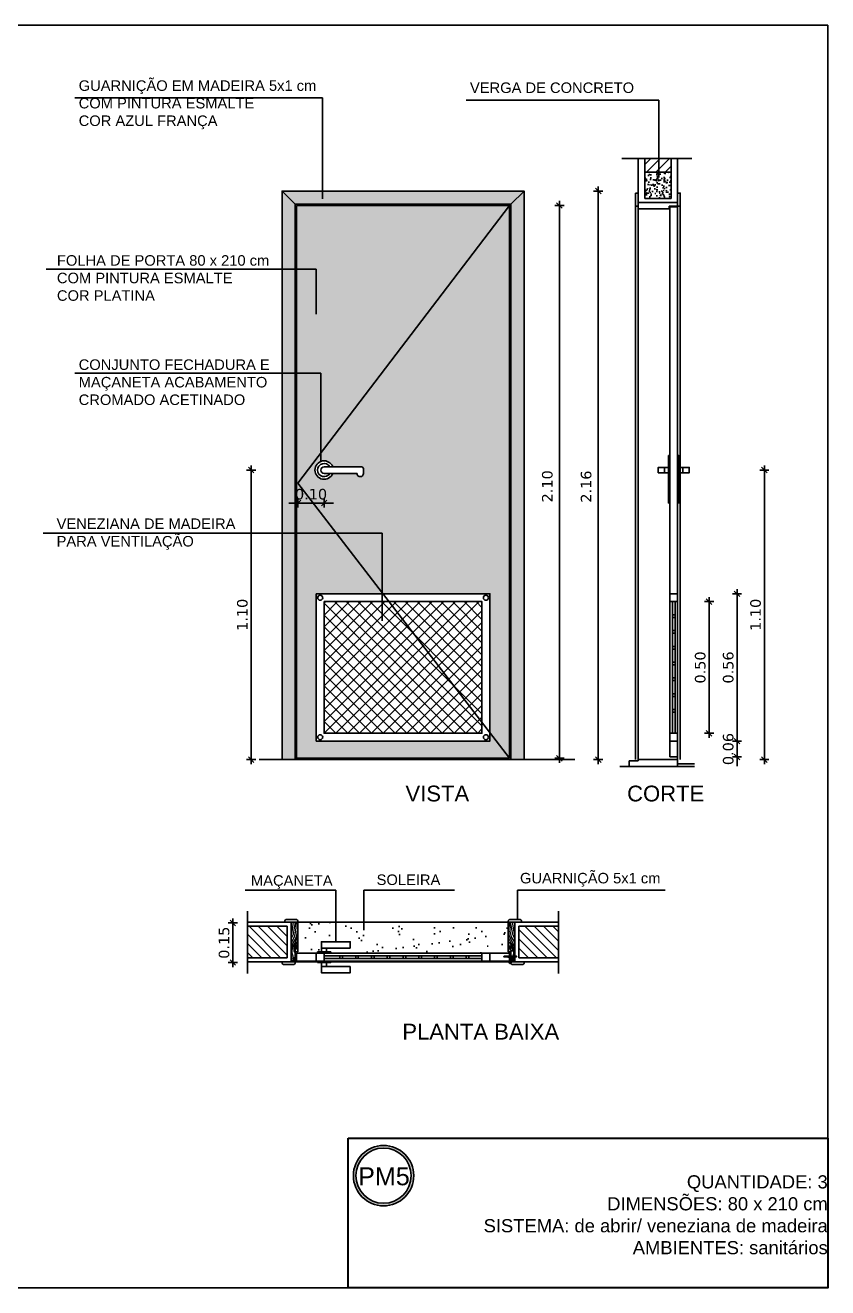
# Model space of a CAD drawing. Header units: inches. Extents: x 48 to 253, y 44 to 126.
# Drawn here: x 129.319 to 132.37, y 82.948 to 87.744 of the extents above; entities that cross this region are included whole.
import ezdxf

# ---------------------------------------------------------------- set-up
doc = ezdxf.new("R2010")
doc.units = ezdxf.units.IN
doc.header["$LTSCALE"] = 100
doc.header["$MEASUREMENT"] = 0
doc.linetypes.add('HIDDEN2', pattern=[0.1875, 0.125, -0.0625])
for name, color, linetype in [('0_HATCH', 1, 'Continuous'), ('252', 252, 'Continuous'), ('A-01', 3, 'Continuous'), ('A-ALV', 6, 'Continuous'), ('A-ESQ', 1, 'Continuous'), ('A-H', 1, 'Continuous'), ('A-HACH', 7, 'Continuous'), ('A-PERFIL', 3, 'Continuous'), ('A-REV', 2, 'Continuous'), ('A-SOLEIRA', 1, 'Continuous'), ('AR-MP-ESQ', 151, 'Continuous'), ('AR-TXT', 1, 'Continuous'), ('ARQ-CTA-1_025', 1, 'Continuous'), ('ARQ-SMB-1_025', 1, 'Continuous'), ('ARQ-TXT-1_025', 2, 'Continuous'), ('ARQ-TXT-1_200', 6, 'Continuous'), ('ARQ_ESQUADRIA', 2, 'Continuous')]:
    doc.layers.add(name, color=color, linetype=linetype)
doc.layers.add('HAT', color=8, linetype='Continuous', lineweight=15)
doc.layers.add('REV-FNDE', color=1, linetype='Continuous', lineweight=30)
doc.styles.add('A16-E50', font='arial.ttf', dxfattribs={"height": 0.08})
doc.styles.add('ESC-50-A20', font='arial.ttf', dxfattribs={"height": 0.1})
doc.styles.add('FNDE Texto Cota 0025', font='verdana.ttf', dxfattribs={"height": 0.04})
doc.dimstyles.new('FNDE 1-0025', dxfattribs={"dimscale": 5, "dimtxt": 0.04, "dimasz": 0.0035, "dimexe": 0.15, "dimexo": 0.15, "dimgap": 0.0025, "dimtad": 1, "dimzin": 1, "dimdsep": 46, "dimtxsty": 'FNDE Texto Cota 0025', "dimblk": 'tic', "dimcen": 0.015, "dimdle": 0.15, "dimse1": 1, "dimse2": 1, "dimclrd": 251, "dimclre": 251, "dimclrt": 256, "dimaunit": 1, "dimadec": 3, "dimazin": 0, "dimtfac": 1, "dimtix": 1, "dimtmove": 2, "dimatfit": 3, "dimfxl": 0.15, "dimtvp": 1, "dimtolj": 1, "dimtzin": 0, "dimarcsym": 0})
pattern_1 = [(50, (60.617354, 175.891886), (0.035863009, -0.003137607), [0.00375, -0.04125]), (355, (60.617354, 175.891886), (-0.006937567, 0.037609607), [0.003, -0.033]), (100.4514, (60.620343, 175.891624), (0.028925469, 0.034471977), [0.00318701, -0.035057106]), (46.1842, (60.617354, 175.901886), (0.053362052, -0.00827595), [0.005625, -0.061875]), (96.6356, (60.6218, 175.901196), (0.046733135, 0.048705894), [0.004780514, -0.05258565]), (351.1842, (60.617354, 175.901886), (0.046733097, 0.04870593), [0.0045, -0.0495]), (21, (60.622354, 175.899386), (0.0298453526, -0.0201309445), [0.00375, -0.04125]), (326, (60.622354, 175.899386), (0.012165767, 0.036257502), [0.003, -0.033]), (71.4514, (60.62484, 175.897708), (0.042011131, 0.016126525), [0.00318701, -0.035057106]), (37.5, (60.617354, 175.891886), (0.0006079928, 0.0166446927), [0, -0.0326, 0, -0.0335, 0, -0.033125]), (7.5, (60.617354, 175.891886), (0.013153477, 0.0197205856), [0, -0.0191, 0, -0.03185, 0, -0.012625]), (327.5, (60.606204, 175.891886), (0.0266911218, -0.0011277436), [0, -0.0125, 0, -0.039, 0, -0.05175]), (317.5, (60.601204, 175.891886), (0.0291593085, 0.005005249), [0, -0.01625, 0, -0.0259, 0, -0.03675])]

# ---------------------------------------------------------------- blocks, each defined once
blk = doc.blocks.new('tic')
at = {"color": 251}
for p, q in [((-1, 0), (1, 0)), ((0, -1), (0, 1))]:
    blk.add_line(p, q, dxfattribs=at)
blk.add_line((-0.6, -0.6), (0.6, 0.6))
blk = doc.blocks.new('*D57')
at = {"layer": 'ARQ-CTA-1_025', "color": 251, "lineweight": -2}
blk.add_line((131.3499, 87.042), (131.3499, 84.977), dxfattribs=at)
at = {"layer": 'DEFPOINTS', "color": 0}
for p in [(131.1604, 87.0595), (131.1604, 84.9595), (131.3499, 84.9595)]:
    blk.add_point(p, dxfattribs=at)
at = {"layer": 'ARQ-CTA-1_025', "color": 251, "lineweight": -2, "xscale": 0.0175, "yscale": 0.0175, "zscale": 0.0175}
for p, rotation in [((131.3499, 87.0595), 90), ((131.3499, 84.9595), 270)]:
    blk.add_blockref('tic', p, dxfattribs=dict(at, rotation=rotation))
at = {"layer": 'ARQ-CTA-1_025', "insert": (131.3041, 85.9927), "char_height": 0.04, "attachment_point": 5, "rotation": 90, "style": 'FNDE Texto Cota 0025'}
blk.add_mtext('\\A1;2.10', dxfattribs=at)
blk = doc.blocks.new('*D58')
at = {"layer": 'ARQ-CTA-1_025', "color": 251, "lineweight": -2}
blk.add_line((130.1779, 86.037), (130.1779, 84.972), dxfattribs=at)
at = {"layer": 'DEFPOINTS', "color": 0}
for p in [(130.455, 86.0545), (130.1779, 84.9545), (130.3054, 84.9545)]:
    blk.add_point(p, dxfattribs=at)
at = {"layer": 'ARQ-CTA-1_025', "color": 251, "lineweight": -2, "xscale": 0.0175, "yscale": 0.0175, "zscale": 0.0175}
for p, rotation in [((130.1779, 86.0545), 90), ((130.1779, 84.9545), 270)]:
    blk.add_blockref('tic', p, dxfattribs=dict(at, rotation=rotation))
at = {"layer": 'ARQ-CTA-1_025', "insert": (130.1446, 85.5045), "char_height": 0.04, "attachment_point": 5, "rotation": 90, "style": 'FNDE Texto Cota 0025'}
blk.add_mtext('\\A1;1.10', dxfattribs=at)
blk = doc.blocks.new('gf')
at = {"layer": 'ARQ_ESQUADRIA'}
blk.add_lwpolyline([(96.2233, 35.8294), (96.2233, 35.7164), (96.1983, 35.7164), (96.1983, 35.8664), (96.2133, 35.8664), (96.2133, 35.8294)], close=True, dxfattribs=at)
at = {"layer": 'HAT'}
for points in [[(96.2038, 35.8664), (96.2035, 35.8633), (96.199, 35.844), (96.1983, 35.8387)], [(96.2089, 35.8664), (96.2053, 35.8454), (96.2018, 35.8344), (96.2022, 35.8209), (96.2051, 35.8071), (96.2122, 35.7953), (96.2212, 35.7784), (96.2233, 35.7687)], [(96.2127, 35.8664), (96.2104, 35.8486), (96.2133, 35.8527)], [(96.1983, 35.8161), (96.1988, 35.8108), (96.2049, 35.7966), (96.2142, 35.7805), (96.2197, 35.7654), (96.2218, 35.7518), (96.2233, 35.748)], [(96.1985, 35.7954), (96.2014, 35.7882), (96.2106, 35.7723)], [(96.1983, 35.7796), (96.1984, 35.7793), (96.2063, 35.7613), (96.2145, 35.7164)], [(96.1983, 35.7638), (96.2012, 35.7534), (96.2072, 35.7164)], [(96.2106, 35.7723), (96.2159, 35.7508), (96.218, 35.7164)]]:
    blk.add_lwpolyline(points, dxfattribs=at)
for centre, major_axis, ratio in [((96.2143, 35.8103), (-0.0047, 0.0183), 0.259801), ((96.2149, 35.809), (-0.0047, 0.0154), 0.231808), ((96.2145, 35.8113), (-0.00083, 0.00584), 0.333069)]:
    blk.add_ellipse(centre, major_axis=major_axis, ratio=ratio, start_param=3.141593, end_param=9.424778, dxfattribs=at)
blk = doc.blocks.new('*D59')
at = {"layer": 'ARQ-CTA-1_025', "color": 251, "lineweight": -2}
blk.add_line((130.1083, 84.3163), (130.1083, 84.2013), dxfattribs=at)
at = {"layer": 'DEFPOINTS', "color": 0}
for p in [(130.1643, 84.3338), (130.1083, 84.1838), (130.1643, 84.1838)]:
    blk.add_point(p, dxfattribs=at)
at = {"layer": 'ARQ-CTA-1_025', "color": 251, "lineweight": -2, "xscale": 0.0175, "yscale": 0.0175, "zscale": 0.0175}
for p, rotation in [((130.1083, 84.3338), 90), ((130.1083, 84.1838), 270)]:
    blk.add_blockref('tic', p, dxfattribs=dict(at, rotation=rotation))
at = {"layer": 'ARQ-CTA-1_025', "insert": (130.075, 84.2588), "char_height": 0.04, "attachment_point": 5, "rotation": 90, "style": 'FNDE Texto Cota 0025'}
blk.add_mtext('\\A1;0.15', dxfattribs=at)
blk = doc.blocks.new('A$C372727FD')
at = {"linetype": 'Continuous'}
for p, q in [((0.0018, 0.0245), (0.002, 0.0223)), ((0.0027, 0.0219), (0.0025, 0.0249)), ((0.0027, 0.0245), (0.0032, 0.0245)), ((0.0029, 0.0223), (0.0034, 0.0223)), ((0.0036, 0.0219), (0.0034, 0.0249)), ((0.0036, 0.0245), (0.0041, 0.0245)), ((0.0038, 0.0223), (0.0043, 0.0223)), ((0.0045, 0.0219), (0.0043, 0.0249)), ((0.0046, 0.0245), (0.005, 0.0245)), ((0.0048, 0.0223), (0.0052, 0.0223)), ((0.0054, 0.0219), (0.0053, 0.0249)), ((0.0055, 0.0245), (0.0059, 0.0245)), ((0.0057, 0.0223), (0.0061, 0.0223)), ((0.0064, 0.0219), (0.0062, 0.0249)), ((0.0064, 0.0245), (0.0069, 0.0245)), ((0.0066, 0.0223), (0.0071, 0.0223)), ((0.0073, 0.0219), (0.0071, 0.0249)), ((0.0073, 0.0245), (0.0078, 0.0245)), ((0.0075, 0.0223), (0.008, 0.0223)), ((0.0082, 0.0219), (0.008, 0.0249)), ((0.0082, 0.0245), (0.0087, 0.0245)), ((0.0084, 0.0223), (0.0089, 0.0223)), ((0.0091, 0.0219), (0.0089, 0.0249)), ((0.0092, 0.0245), (0.0096, 0.0245)), ((0.0094, 0.0223), (0.0098, 0.0223)), ((0.0101, 0.0219), (0.0099, 0.0249)), ((0.0101, 0.0245), (0.0106, 0.0245)), ((0.0103, 0.0223), (0.0107, 0.0223)), ((0.011, 0.0219), (0.0108, 0.0249)), ((0.011, 0.0245), (0.0115, 0.0245)), ((0.0112, 0.0223), (0.0117, 0.0223)), ((0.0119, 0.0219), (0.0117, 0.0249)), ((0.0119, 0.0245), (0.0124, 0.0245)), ((0.0121, 0.0223), (0.0126, 0.0223)), ((0.0128, 0.0219), (0.0126, 0.0249)), ((0.0129, 0.0245), (0.0133, 0.0245)), ((0.013, 0.0223), (0.0135, 0.0223)), ((0.0137, 0.0219), (0.0135, 0.0249)), ((0.0138, 0.0245), (0.0142, 0.0245)), ((0.014, 0.0223), (0.0144, 0.0223)), ((0.0147, 0.0219), (0.0145, 0.0249)), ((0.022, 0.0249), (0.022, 0.0219)), ((0.0274, 0.0219), (0.0274, 0.0249)), ((0.0347, 0.0249), (0.0349, 0.0219)), ((0.0354, 0.0245), (0.0349, 0.0245)), ((0.0356, 0.0223), (0.0351, 0.0223)), ((0.0356, 0.0249), (0.0358, 0.0219)), ((0.0363, 0.0245), (0.0358, 0.0245)), ((0.0365, 0.0223), (0.036, 0.0223)), ((0.0365, 0.0249), (0.0367, 0.0219)), ((0.0372, 0.0245), (0.0368, 0.0245)), ((0.0374, 0.0223), (0.0369, 0.0223)), ((0.0374, 0.0249), (0.0376, 0.0219)), ((0.0381, 0.0245), (0.0377, 0.0245)), ((0.0383, 0.0223), (0.0379, 0.0223)), ((0.0384, 0.0249), (0.0386, 0.0219)), ((0.0391, 0.0245), (0.0386, 0.0245)), ((0.0393, 0.0223), (0.0388, 0.0223)), ((0.0393, 0.0249), (0.0395, 0.0219)), ((0.04, 0.0245), (0.0395, 0.0245)), ((0.0402, 0.0223), (0.0397, 0.0223)), ((0.0402, 0.0249), (0.0404, 0.0219)), ((0.0409, 0.0245), (0.0404, 0.0245)), ((0.0411, 0.0223), (0.0406, 0.0223)), ((0.0411, 0.0249), (0.0413, 0.0219)), ((0.0418, 0.0245), (0.0414, 0.0245)), ((0.042, 0.0223), (0.0416, 0.0223)), ((0.0421, 0.0249), (0.0422, 0.0219)), ((0.0427, 0.0245), (0.0423, 0.0245)), ((0.0429, 0.0223), (0.0425, 0.0223)), ((0.043, 0.0249), (0.0432, 0.0219)), ((0.0437, 0.0245), (0.0432, 0.0245)), ((0.0439, 0.0223), (0.0434, 0.0223)), ((0.0439, 0.0249), (0.0441, 0.0219)), ((0.0446, 0.0245), (0.0441, 0.0245)), ((0.0448, 0.0223), (0.0443, 0.0223)), ((0.0448, 0.0249), (0.045, 0.0219)), ((0.0455, 0.0245), (0.0451, 0.0245)), ((0.0457, 0.0223), (0.0452, 0.0223)), ((0.0457, 0.0249), (0.0459, 0.0219)), ((0.0464, 0.0245), (0.046, 0.0245)), ((0.0466, 0.0223), (0.0462, 0.0223)), ((0.0467, 0.0249), (0.0469, 0.0219)), ((0.0475, 0.0223), (0.0474, 0.0245))]:
    blk.add_line(p, q, dxfattribs=at)
for points in [[(0.0024, 0.0223), (0.002, 0.0223), (0.0018, 0.0219), (0, 0.0234), (0.0016, 0.0249), (0.0018, 0.0245), (0.0023, 0.0245)], [(0.0147, 0.0245), (0.0149, 0.0249), (0.022, 0.0249), (0.024, 0.0269), (0.024, 0.0239), (0.0227, 0.0239), (0.0227, 0.0229), (0.024, 0.0229), (0.024, 0.0199), (0.022, 0.0219), (0.0151, 0.0219), (0.0149, 0.0223)], [(0.0346, 0.0223), (0.0344, 0.0219), (0.0274, 0.0219), (0.0254, 0.0199), (0.0254, 0.0229), (0.0266, 0.0229), (0.0266, 0.0239), (0.0254, 0.0239), (0.0254, 0.0269), (0.0274, 0.0249), (0.0342, 0.0249), (0.0345, 0.0245)], [(0.0469, 0.0245), (0.0474, 0.0245), (0.0476, 0.0249), (0.0493, 0.0234), (0.0478, 0.0219), (0.0475, 0.0223), (0.0471, 0.0223)]]:
    blk.add_lwpolyline(points, dxfattribs=at)
for points in [[(0.0029, 0.0223), (0.0027, 0.0245), (0.0025, 0.0249), (0.0023, 0.0245), (0.0024, 0.0223), (0.0027, 0.0219)], [(0.0038, 0.0223), (0.0036, 0.0245), (0.0034, 0.0249), (0.0032, 0.0245), (0.0034, 0.0223), (0.0036, 0.0219)], [(0.0048, 0.0223), (0.0046, 0.0245), (0.0043, 0.0249), (0.0041, 0.0245), (0.0043, 0.0223), (0.0045, 0.0219)], [(0.0057, 0.0223), (0.0055, 0.0245), (0.0053, 0.0249), (0.005, 0.0245), (0.0052, 0.0223), (0.0054, 0.0219)], [(0.0066, 0.0223), (0.0064, 0.0245), (0.0062, 0.0249), (0.0059, 0.0245), (0.0061, 0.0223), (0.0064, 0.0219)], [(0.0075, 0.0223), (0.0073, 0.0245), (0.0071, 0.0249), (0.0069, 0.0245), (0.0071, 0.0223), (0.0073, 0.0219)], [(0.0084, 0.0223), (0.0082, 0.0245), (0.008, 0.0249), (0.0078, 0.0245), (0.008, 0.0223), (0.0082, 0.0219)], [(0.0094, 0.0223), (0.0092, 0.0245), (0.0089, 0.0249), (0.0087, 0.0245), (0.0089, 0.0223), (0.0091, 0.0219)], [(0.0103, 0.0223), (0.0101, 0.0245), (0.0099, 0.0249), (0.0096, 0.0245), (0.0098, 0.0223), (0.0101, 0.0219)], [(0.0112, 0.0223), (0.011, 0.0245), (0.0108, 0.0249), (0.0106, 0.0245), (0.0107, 0.0223), (0.011, 0.0219)], [(0.0121, 0.0223), (0.0119, 0.0245), (0.0117, 0.0249), (0.0115, 0.0245), (0.0117, 0.0223), (0.0119, 0.0219)], [(0.013, 0.0223), (0.0129, 0.0245), (0.0126, 0.0249), (0.0124, 0.0245), (0.0126, 0.0223), (0.0128, 0.0219)], [(0.014, 0.0223), (0.0138, 0.0245), (0.0135, 0.0249), (0.0133, 0.0245), (0.0135, 0.0223), (0.0137, 0.0219)], [(0.0149, 0.0223), (0.0147, 0.0245), (0.0145, 0.0249), (0.0142, 0.0245), (0.0144, 0.0223), (0.0147, 0.0219)], [(0.0345, 0.0245), (0.0346, 0.0223), (0.0349, 0.0219), (0.0351, 0.0223), (0.0349, 0.0245), (0.0347, 0.0249)], [(0.0354, 0.0245), (0.0356, 0.0223), (0.0358, 0.0219), (0.036, 0.0223), (0.0358, 0.0245), (0.0356, 0.0249)], [(0.0363, 0.0245), (0.0365, 0.0223), (0.0367, 0.0219), (0.0369, 0.0223), (0.0368, 0.0245), (0.0365, 0.0249)], [(0.0372, 0.0245), (0.0374, 0.0223), (0.0376, 0.0219), (0.0379, 0.0223), (0.0377, 0.0245), (0.0374, 0.0249)], [(0.0381, 0.0245), (0.0383, 0.0223), (0.0386, 0.0219), (0.0388, 0.0223), (0.0386, 0.0245), (0.0384, 0.0249)], [(0.0391, 0.0245), (0.0393, 0.0223), (0.0395, 0.0219), (0.0397, 0.0223), (0.0395, 0.0245), (0.0393, 0.0249)], [(0.04, 0.0245), (0.0402, 0.0223), (0.0404, 0.0219), (0.0406, 0.0223), (0.0404, 0.0245), (0.0402, 0.0249)], [(0.0409, 0.0245), (0.0411, 0.0223), (0.0413, 0.0219), (0.0416, 0.0223), (0.0414, 0.0245), (0.0411, 0.0249)], [(0.0418, 0.0245), (0.042, 0.0223), (0.0422, 0.0219), (0.0425, 0.0223), (0.0423, 0.0245), (0.0421, 0.0249)], [(0.0427, 0.0245), (0.0429, 0.0223), (0.0432, 0.0219), (0.0434, 0.0223), (0.0432, 0.0245), (0.043, 0.0249)], [(0.0437, 0.0245), (0.0439, 0.0223), (0.0441, 0.0219), (0.0443, 0.0223), (0.0441, 0.0245), (0.0439, 0.0249)], [(0.0446, 0.0245), (0.0448, 0.0223), (0.045, 0.0219), (0.0452, 0.0223), (0.0451, 0.0245), (0.0448, 0.0249)], [(0.0455, 0.0245), (0.0457, 0.0223), (0.0459, 0.0219), (0.0462, 0.0223), (0.046, 0.0245), (0.0457, 0.0249)], [(0.0464, 0.0245), (0.0466, 0.0223), (0.0469, 0.0219), (0.0471, 0.0223), (0.0469, 0.0245), (0.0467, 0.0249)]]:
    blk.add_lwpolyline(points, close=True, dxfattribs=at)
at = {"linetype": 'HIDDEN2', "ltscale": 0.035}
for points in [[(0.0222, 0.004), (0.0222, 0.039), (0.0234, 0.039)], [(0.0271, 0.004), (0.0271, 0.039), (0.0259, 0.039)]]:
    blk.add_lwpolyline(points, dxfattribs=at)
for points in [[(0.0234, 0.039), (0.024, 0.039), (0.024, 0.0048)], [(0.0259, 0.039), (0.0254, 0.039), (0.0254, 0.0048)]]:
    blk.add_lwpolyline(points)
for radius in [0.0037, 0.0033]:
    blk.add_circle((0.0247, 0.0012), radius)
blk = doc.blocks.new('*D60')
at = {"layer": 'ARQ-CTA-1_025', "color": 251, "lineweight": -2}
blk.add_line((132.1291, 86.037), (132.1291, 84.972), dxfattribs=at)
at = {"layer": 'DEFPOINTS', "color": 0}
for p in [(131.8432, 86.0545), (131.7994, 84.9545), (132.1291, 84.9545)]:
    blk.add_point(p, dxfattribs=at)
at = {"layer": 'ARQ-CTA-1_025', "color": 251, "lineweight": -2, "xscale": 0.0175, "yscale": 0.0175, "zscale": 0.0175}
for p, rotation in [((132.1291, 86.0545), 90), ((132.1291, 84.9545), 270)]:
    blk.add_blockref('tic', p, dxfattribs=dict(at, rotation=rotation))
at = {"layer": 'ARQ-CTA-1_025', "insert": (132.0958, 85.5045), "char_height": 0.04, "attachment_point": 5, "rotation": 90, "style": 'FNDE Texto Cota 0025'}
blk.add_mtext('\\A1;1.10', dxfattribs=at)
blk = doc.blocks.new('*D61')
at = {"layer": 'ARQ-CTA-1_025', "color": 251, "lineweight": -2}
blk.add_line((131.9188, 85.537), (131.9188, 85.072), dxfattribs=at)
at = {"layer": 'DEFPOINTS', "color": 0}
for p in [(131.7994, 85.5545), (131.7994, 85.0545), (131.9188, 85.0545)]:
    blk.add_point(p, dxfattribs=at)
at = {"layer": 'ARQ-CTA-1_025', "color": 251, "lineweight": -2, "xscale": 0.0175, "yscale": 0.0175, "zscale": 0.0175}
for p, rotation in [((131.9188, 85.5545), 90), ((131.9188, 85.0545), 270)]:
    blk.add_blockref('tic', p, dxfattribs=dict(at, rotation=rotation))
at = {"layer": 'ARQ-CTA-1_025', "insert": (131.8854, 85.3045), "char_height": 0.04, "attachment_point": 5, "rotation": 90, "style": 'FNDE Texto Cota 0025'}
blk.add_mtext('\\A1;0.50', dxfattribs=at)
blk = doc.blocks.new('*D62')
at = {"layer": 'ARQ-CTA-1_025', "color": 251, "lineweight": -2}
blk.add_line((132.0251, 85.567), (132.0251, 85.042), dxfattribs=at)
at = {"layer": 'DEFPOINTS', "color": 0}
for p in [(131.7994, 85.5845), (131.7994, 85.0245), (132.0251, 85.0245)]:
    blk.add_point(p, dxfattribs=at)
at = {"layer": 'ARQ-CTA-1_025', "color": 251, "lineweight": -2, "xscale": 0.0175, "yscale": 0.0175, "zscale": 0.0175}
for p, rotation in [((132.0251, 85.5845), 90), ((132.0251, 85.0245), 270)]:
    blk.add_blockref('tic', p, dxfattribs=dict(at, rotation=rotation))
at = {"layer": 'ARQ-CTA-1_025', "insert": (131.9918, 85.3045), "char_height": 0.04, "attachment_point": 5, "rotation": 90, "style": 'FNDE Texto Cota 0025'}
blk.add_mtext('\\A1;0.56', dxfattribs=at)
blk = doc.blocks.new('*D63')
at = {"layer": 'ARQ-CTA-1_025', "color": 251, "lineweight": -2}
for p, q in [((132.0251, 85.042), (132.0251, 85.0595)), ((132.0251, 85.0245), (132.0251, 84.9645)), ((132.0251, 84.947), (132.0251, 84.9295))]:
    blk.add_line(p, q, dxfattribs=at)
at = {"layer": 'DEFPOINTS', "color": 0}
for p in [(131.7994, 85.0245), (131.7994, 84.9645), (132.0251, 84.9645)]:
    blk.add_point(p, dxfattribs=at)
at = {"layer": 'ARQ-CTA-1_025', "color": 251, "lineweight": -2, "xscale": 0.0175, "yscale": 0.0175, "zscale": 0.0175}
for p, rotation in [((132.0251, 85.0245), 270), ((132.0251, 84.9645), 90)]:
    blk.add_blockref('tic', p, dxfattribs=dict(at, rotation=rotation))
at = {"layer": 'ARQ-CTA-1_025', "insert": (131.9918, 84.9945), "char_height": 0.04, "attachment_point": 5, "rotation": 90, "style": 'FNDE Texto Cota 0025'}
blk.add_mtext('\\A1;0.06', dxfattribs=at)
blk = doc.blocks.new('*D64')
at = {"layer": 'ARQ-CTA-1_025', "color": 251, "lineweight": -2}
blk.add_line((131.4975, 87.097), (131.4975, 84.972), dxfattribs=at)
at = {"layer": 'DEFPOINTS', "color": 0}
for p in [(131.2154, 87.1145), (131.3035, 84.9545), (131.4975, 84.9545)]:
    blk.add_point(p, dxfattribs=at)
at = {"layer": 'ARQ-CTA-1_025', "color": 251, "lineweight": -2, "xscale": 0.0175, "yscale": 0.0175, "zscale": 0.0175}
for p, rotation in [((131.4975, 87.1145), 90), ((131.4975, 84.9545), 270)]:
    blk.add_blockref('tic', p, dxfattribs=dict(at, rotation=rotation))
at = {"layer": 'ARQ-CTA-1_025', "insert": (131.4516, 85.9916), "char_height": 0.04, "attachment_point": 5, "rotation": 90, "style": 'FNDE Texto Cota 0025'}
blk.add_mtext('\\A1;2.16', dxfattribs=at)
blk = doc.blocks.new('*D65')
at = {"layer": 'ARQ-CTA-1_025', "color": 251, "lineweight": -2}
for p, q in [((130.3385, 85.9293), (130.321, 85.9293)), ((130.356, 85.9293), (130.4554, 85.9293)), ((130.4729, 85.9293), (130.4904, 85.9293))]:
    blk.add_line(p, q, dxfattribs=at)
at = {"layer": 'DEFPOINTS', "color": 0}
for p in [(130.4554, 86.0545), (130.356, 86.0053), (130.4554, 85.9293)]:
    blk.add_point(p, dxfattribs=at)
at = {"layer": 'ARQ-CTA-1_025', "color": 251, "lineweight": -2, "xscale": 0.0175, "yscale": 0.0175, "zscale": 0.0175}
blk.add_blockref('tic', (130.356, 85.9293), dxfattribs=at)
at = {"layer": 'ARQ-CTA-1_025', "color": 251, "lineweight": -2, "xscale": 0.0175, "yscale": 0.0175, "zscale": 0.0175, "rotation": 180}
blk.add_blockref('tic', (130.4554, 85.9293), dxfattribs=at)
at = {"layer": 'ARQ-CTA-1_025', "insert": (130.4057, 85.9626), "char_height": 0.04, "attachment_point": 5, "style": 'FNDE Texto Cota 0025'}
blk.add_mtext('\\A1;0.10', dxfattribs=at)
blk = doc.blocks.new('alisar')
at = {"layer": 'A-PERFIL'}
for p, q in [((93.107, 36.0922), (93.107, 36.0872)), ((93.107, 36.0872), (93.157, 36.0872)), ((93.152, 36.0972), (93.112, 36.0972)), ((93.157, 36.0872), (93.157, 36.0922))]:
    blk.add_line(p, q, dxfattribs=at)
for centre, start, end in [((93.112, 36.0922), 90, 180), ((93.152, 36.0922), 0, 90)]:
    blk.add_arc(centre, 0.005, start, end, dxfattribs=at)

msp = doc.modelspace()

# ---------------------------------------------------------------- hatches: boundary and pattern name
at = {"layer": '0_HATCH'}
h = msp.add_hatch(color=160, dxfattribs=at)
h.paths.add_polyline_path([(131.2154, 87.1145), (130.2954, 87.1145), (130.3454, 87.0645), (131.1654, 87.0645)])
h.paths.add_polyline_path([(130.3454, 87.0645), (130.2954, 87.1145), (130.2954, 84.9545), (130.3454, 84.9545)])
h.paths.add_polyline_path([(131.2154, 87.1145), (131.1654, 87.0645), (131.1654, 84.9545), (131.2154, 84.9545)])
at = {"layer": '252'}
h = msp.add_hatch(dxfattribs=at)
h.set_pattern_fill('ANSI31', color=252, scale=0.2, style=0)
h.set_pattern_definition([(45, (112.84798, 81.045666), (-0.01767767, 0.01767767), [])])
h.paths.add_polyline_path([(131.7744, 87.2376), (131.6744, 87.2376), (131.6744, 87.1865), (131.7744, 87.1865)])
h = msp.add_hatch(dxfattribs=at)
h.set_pattern_fill('AR-CONC,_O', color=252, scale=0.005)
h.set_pattern_definition(pattern_1)
edge = h.paths.add_edge_path()
edge.add_line((131.7744, 87.1865), (131.6744, 87.1865))
edge.add_line((131.6744, 87.1865), (131.6744, 87.0863))
edge.add_line((131.6744, 87.0863), (131.7142, 87.0863))
edge.add_line((131.7142, 87.0863), (131.7155, 87.0867))
edge.add_line((131.7155, 87.0867), (131.7047, 87.1165))
edge.add_line((131.7047, 87.1165), (131.7009, 87.1152))
edge.add_line((131.7009, 87.1152), (131.698, 87.1232))
edge.add_line((131.698, 87.1232), (131.7018, 87.1245))
edge.add_line((131.7018, 87.1245), (131.6953, 87.1422))
edge.add_arc((131.6949, 87.142), 0.0005, 20, 109.9999)
edge.add_line((131.6947, 87.1425), (131.6904, 87.1409))
edge.add_line((131.6904, 87.1409), (131.6876, 87.139))
edge.add_line((131.6876, 87.139), (131.6938, 87.1464))
edge.add_line((131.6938, 87.1464), (131.6935, 87.1472))
edge.add_arc((131.6942, 87.1474), 0.00075, 20, 195.5558, ccw=False)
edge.add_line((131.6949, 87.1476), (131.6952, 87.1469))
edge.add_line((131.6952, 87.1469), (131.7047, 87.1452))
edge.add_line((131.7047, 87.1452), (131.7014, 87.1449))
edge.add_line((131.7014, 87.1449), (131.697, 87.1433))
edge.add_arc((131.6972, 87.1429), 0.0005, 110.0001, 200)
edge.add_line((131.6967, 87.1427), (131.703, 87.1255))
edge.add_arc((131.7035, 87.1257), 0.0005, 200, 290.0001)
edge.add_line((131.7036, 87.1252), (131.7069, 87.1264))
edge.add_line((131.7069, 87.1264), (131.7091, 87.1203))
edge.add_line((131.7091, 87.1203), (131.7054, 87.1189))
edge.add_line((131.7054, 87.1189), (131.7155, 87.091))
edge.add_arc((131.716, 87.0912), 0.0005, 200, 290.0001)
edge.add_line((131.7162, 87.0907), (131.7195, 87.0919))
edge.add_line((131.7195, 87.0919), (131.7215, 87.0863))
edge.add_line((131.7215, 87.0863), (131.7744, 87.0865))
edge.add_line((131.7744, 87.0865), (131.7744, 87.1865))
at = {"layer": 'A-01'}
h = msp.add_hatch(dxfattribs=at)
h.set_pattern_fill('ANSI37', color=1, scale=0.01, style=0, double=1)
h.set_pattern_definition([(45, (130.45544, 85.05452), (-0.0224506, 0.0224506), []), (135, (130.45544, 85.05452), (-0.0224506, -0.0224506), [])])
h.paths.add_polyline_path([(130.4554, 85.5545), (131.0554, 85.5545), (131.0554, 85.0545), (130.4554, 85.0545)])
at = {"layer": 'A-H'}
h = msp.add_hatch(dxfattribs=at)
h.set_pattern_fill('ANSI31', color=256, scale=0.2, style=0)
h.set_pattern_definition([(315, (112.965434, 87.73731), (-0.01767767, -0.01767767), [])])
h.paths.add_polyline_path([(130.3154, 84.2015), (130.1643, 84.2015), (130.1643, 84.3215), (130.3154, 84.3215)])
h = msp.add_hatch(dxfattribs=at)
h.set_pattern_fill('ANSI31', color=256, scale=0.2, style=0)
h.set_pattern_definition([(315, (113.165434, 87.73731), (-0.01767767, -0.01767767), [])])
h.paths.add_polyline_path([(131.1954, 84.3215), (131.1954, 84.2015), (131.3465, 84.2015), (131.3465, 84.3215)])
at = {"layer": 'A-HACH'}
h = msp.add_hatch(dxfattribs=at)
h.set_pattern_fill('AR-SAND', color=251, scale=0.002, style=0)
h.set_pattern_definition([(37.5, (130.34544, 84.18647), (-0.0032, 0.097883), [0, -0.077216, 0, -0.08636, 0, -0.08255]), (7.5, (130.34544, 84.18647), (0.089905, 0.143365), [0, -0.041656, 0, -0.069596, 0, -0.02667]), (327.5, (130.28296, 84.18647), (0.1581985, 0.0002874), [0, -0.0254, 0, -0.09144, 0, -0.11938]), (317.5, (130.28296, 84.18647), (0.152711, 0.044586), [0, -0.0127, 0, -0.059944, 0, -0.06858])])
h.paths.add_polyline_path([(131.1554, 84.3365), (130.3554, 84.3365), (130.3554, 84.2235), (130.3454, 84.2235), (130.3454, 84.1865), (130.4304, 84.1865), (130.4304, 84.1885), (130.3504, 84.1885), (130.3504, 84.2185), (130.4304, 84.2185), (130.4304, 84.2235), (130.4449, 84.2235), (130.4449, 84.2381), (130.4449, 84.2623), (130.555, 84.2623), (130.555, 84.2381), (130.4649, 84.2381), (130.4649, 84.2235), (130.4804, 84.2235), (130.4804, 84.2185), (131.1604, 84.2185), (131.1604, 84.1885), (130.4804, 84.1885), (130.4804, 84.1865), (131.1605, 84.1865, -0.378465), (131.1654, 84.1865), (131.1654, 84.2235), (131.1554, 84.2235)])
at = {"layer": 'AR-TXT'}
h = msp.add_hatch(color=252, dxfattribs=at)
edge = h.paths.add_edge_path()
edge.add_arc((130.6813, 83.3737), 0.1148, 0, 360)
edge = h.paths.add_edge_path(flags=17)
edge.add_arc((130.6813, 83.3737), 0.1048, 0, 360)
at = {"layer": 'ARQ-TXT-1_200'}
h = msp.add_hatch(color=253, dxfattribs=at)
h.paths.add_polyline_path([(131.1604, 87.0595), (130.3554, 86.0045), (130.679, 85.5845), (131.0854, 85.5845), (131.0854, 85.0569), (131.1604, 84.9595)], flags=17)
h.paths.add_polyline_path([(130.6054, 86.042, -1), (130.5804, 86.042), (130.4881, 86.042, -5.415339), (130.4881, 86.067), (130.5954, 86.067, -0.414214), (130.6054, 86.057)], flags=16)
h.paths.add_polyline_path([(131.1604, 87.0595), (130.3504, 87.0595), (130.3504, 84.9595), (131.1604, 84.9595), (131.0854, 85.0569), (131.0854, 85.0245), (130.4254, 85.0245), (130.4254, 85.5845), (130.679, 85.5845), (130.3554, 86.0045)])
at = {"layer": 'HAT'}
h = msp.add_hatch(dxfattribs=at)
h.set_pattern_fill('AR-CONC,_O', color=251, scale=0.005)
h.set_pattern_definition(pattern_1)
edge = h.paths.add_edge_path()
edge.add_line((131.7744, 87.1865), (131.6744, 87.1865))
edge.add_line((131.6744, 87.1865), (131.6744, 87.0863))
edge.add_line((131.6744, 87.0863), (131.7142, 87.0863))
edge.add_line((131.7142, 87.0863), (131.7155, 87.0867))
edge.add_line((131.7155, 87.0867), (131.7047, 87.1165))
edge.add_line((131.7047, 87.1165), (131.7009, 87.1152))
edge.add_line((131.7009, 87.1152), (131.698, 87.1232))
edge.add_line((131.698, 87.1232), (131.7018, 87.1245))
edge.add_line((131.7018, 87.1245), (131.6953, 87.1422))
edge.add_arc((131.6949, 87.142), 0.0005, 20, 109.9999)
edge.add_line((131.6947, 87.1425), (131.6904, 87.1409))
edge.add_line((131.6904, 87.1409), (131.6876, 87.139))
edge.add_line((131.6876, 87.139), (131.6938, 87.1464))
edge.add_line((131.6938, 87.1464), (131.6935, 87.1472))
edge.add_arc((131.6942, 87.1474), 0.00075, 20, 195.5558, ccw=False)
edge.add_line((131.6949, 87.1476), (131.6952, 87.1469))
edge.add_line((131.6952, 87.1469), (131.7047, 87.1452))
edge.add_line((131.7047, 87.1452), (131.7014, 87.1449))
edge.add_line((131.7014, 87.1449), (131.697, 87.1433))
edge.add_arc((131.6972, 87.1429), 0.0005, 110.0001, 200)
edge.add_line((131.6967, 87.1427), (131.703, 87.1255))
edge.add_arc((131.7035, 87.1257), 0.0005, 200, 290.0001)
edge.add_line((131.7036, 87.1252), (131.7069, 87.1264))
edge.add_line((131.7069, 87.1264), (131.7091, 87.1203))
edge.add_line((131.7091, 87.1203), (131.7054, 87.1189))
edge.add_line((131.7054, 87.1189), (131.7155, 87.091))
edge.add_arc((131.716, 87.0912), 0.0005, 200, 290.0001)
edge.add_line((131.7162, 87.0907), (131.7195, 87.0919))
edge.add_line((131.7195, 87.0919), (131.7215, 87.0863))
edge.add_line((131.7215, 87.0863), (131.7744, 87.0865))
edge.add_line((131.7744, 87.0865), (131.7744, 87.1865))

# ---------------------------------------------------------------- linework, layer by layer
at = {"color": 1}
for p, q in [((130.2954, 87.1145), (130.3454, 87.0645)), ((131.1654, 87.0645), (131.2154, 87.1145))]:
    msp.add_line(p, q, dxfattribs=at)
at = {"color": 3}
for p, q in [((130.4554, 86.067), (130.5954, 86.067)), ((130.6054, 86.042), (130.6054, 86.057)), ((130.4554, 86.042), (130.5804, 86.042))]:
    msp.add_line(p, q, dxfattribs=at)
at = {"color": 1}
for points in [[(130.2954, 84.9545), (130.2954, 87.1145), (131.2154, 87.1145), (131.2154, 84.9545)], [(130.3454, 84.9545), (130.3454, 87.0645), (131.1654, 87.0645), (131.1654, 84.9545)]]:
    msp.add_lwpolyline(points, close=True, dxfattribs=at)
at = {"color": 3}
for centre, radius, start, end in [((130.4554, 86.0545), 0.035, 20.9248, 339.0752), ((130.4554, 86.0545), 0.025, 30, 330), ((130.4554, 86.0545), 0.0125, 90, 270), ((130.5954, 86.057), 0.01, 0, 90), ((130.5929, 86.042), 0.0125, 180, 0)]:
    msp.add_arc(centre, radius, start, end, dxfattribs=at)
at = {"layer": 'A-01', "color": 5}
for p, q in [((131.6744, 87.2376), (131.6744, 87.1865)), ((131.7744, 87.2376), (131.7744, 87.1865)), ((130.1643, 84.3215), (130.3154, 84.3215)), ((130.3154, 84.2015), (130.3154, 84.3215)), ((131.1954, 84.2015), (131.1954, 84.3215)), ((131.3465, 84.3215), (131.1954, 84.3215)), ((130.1643, 84.2015), (130.3154, 84.2015)), ((131.3465, 84.2015), (131.1954, 84.2015))]:
    msp.add_line(p, q, dxfattribs=at)
at = {"layer": 'A-01', "color": 1}
for p, q in [((131.6394, 87.0565), (131.6394, 84.9545)), ((131.6494, 87.0565), (131.6494, 84.9519)), ((131.8094, 87.0565), (131.8094, 84.9545)), ((131.7499, 86.0645), (131.7644, 86.0645)), ((131.819, 86.0645), (131.8044, 86.0645)), ((131.7499, 86.0445), (131.7644, 86.0445)), ((131.819, 86.0445), (131.8044, 86.0445)), ((131.7694, 85.5545), (131.7694, 85.0545)), ((131.7994, 85.0545), (131.7994, 85.5545)), ((131.7994, 84.9645), (131.7994, 84.9545)), ((131.0554, 84.2185), (130.4554, 84.2185)), ((130.4554, 84.1885), (131.0554, 84.1885))]:
    msp.add_line(p, q, dxfattribs=at)
at = {"layer": 'A-01', "color": 5}
msp.add_lwpolyline([(131.6744, 87.0865), (131.7744, 87.0865), (131.7744, 87.1865), (131.6744, 87.1865)], close=True, dxfattribs=at)
msp.add_lwpolyline([(131.6744, 87.0865), (131.7744, 87.0865), (131.7744, 87.1865), (131.6744, 87.1865)], close=True, dxfattribs=at)
msp.add_lwpolyline([(131.6744, 87.0865), (131.7744, 87.0865), (131.7744, 87.1865), (131.6744, 87.1865)], close=True, dxfattribs=at)
at = {"layer": 'A-01', "color": 1, "flags": 128}
for points in [[(131.7644, 86.1095), (131.7644, 85.9295), (131.7694, 85.9295), (131.7694, 86.1095)], [(131.7994, 86.1095), (131.7994, 85.9295), (131.8044, 85.9295), (131.8044, 86.1095)], [(131.7499, 86.0445), (131.7257, 86.0445), (131.7257, 86.0645), (131.7499, 86.0645)], [(131.819, 86.0445), (131.8432, 86.0445), (131.8432, 86.0645), (131.819, 86.0645)]]:
    msp.add_lwpolyline(points, close=True, dxfattribs=at)
at = {"layer": 'A-ALV'}
for p, q in [((131.853, 87.2376), (131.5868, 87.2376)), ((131.5798, 84.9277), (131.8638, 84.9277)), ((130.1643, 84.3781), (130.1643, 84.1422)), ((131.3465, 84.3781), (131.3465, 84.1422))]:
    msp.add_line(p, q, dxfattribs=at)
at = {"layer": 'A-ALV', "color": 5}
for p, q in [((131.6146, 84.9492), (131.6494, 84.9492)), ((131.6146, 84.9492), (131.6146, 84.9277)), ((131.6494, 84.9545), (131.7994, 84.9545)), ((131.6494, 84.9545), (131.6494, 84.9492)), ((131.7994, 84.9545), (131.7994, 84.9277)), ((131.7994, 84.9384), (131.8638, 84.9384))]:
    msp.add_line(p, q, dxfattribs=at)
at = {"layer": 'A-ESQ', "color": 6}
msp.add_line((130.2082, 84.9545), (131.4087, 84.9545), dxfattribs=at)
at = {"layer": 'A-ESQ', "color": 2}
for points in [[(131.1604, 84.9595), (130.3504, 84.9595), (130.3504, 87.0595), (131.1604, 87.0595)], [(130.4254, 85.5845), (131.0854, 85.5845), (131.0854, 85.0245), (130.4254, 85.0245)]]:
    msp.add_lwpolyline(points, close=True, dxfattribs=at)
msp.add_lwpolyline([(130.4554, 85.5545), (131.0554, 85.5545), (131.0554, 85.0545), (130.4554, 85.0545), (130.4554, 85.5545)], dxfattribs=at)
at = {"layer": 'A-PERFIL', "color": 2}
for p, q in [((131.7694, 85.5545), (131.7694, 87.0545)), ((131.7994, 85.5545), (131.7994, 87.0545)), ((131.7794, 85.0545), (131.7794, 85.5545)), ((131.7894, 85.0545), (131.7894, 85.5545)), ((131.7894, 85.5045), (131.7794, 85.5045)), ((131.7894, 85.4945), (131.7794, 85.4945)), ((131.7894, 85.4445), (131.7794, 85.4445)), ((131.7894, 85.4345), (131.7794, 85.4345)), ((131.7894, 85.3845), (131.7794, 85.3845)), ((131.7894, 85.3745), (131.7794, 85.3745)), ((131.7894, 85.3245), (131.7794, 85.3245)), ((131.7894, 85.3145), (131.7794, 85.3145)), ((131.7894, 85.2645), (131.7794, 85.2645)), ((131.7894, 85.2545), (131.7794, 85.2545)), ((131.7894, 85.2045), (131.7794, 85.2045)), ((131.7894, 85.1945), (131.7794, 85.1945)), ((131.7894, 85.1445), (131.7794, 85.1445)), ((131.7894, 85.1345), (131.7794, 85.1345)), ((131.7694, 84.9645), (131.7694, 85.0245)), ((131.7994, 84.9645), (131.7994, 85.0245)), ((131.7694, 84.9645), (131.7994, 84.9645)), ((130.4554, 84.2085), (131.0554, 84.2085)), ((130.4554, 84.1985), (131.0554, 84.1985)), ((130.5154, 84.1985), (130.5154, 84.2085)), ((130.5254, 84.1985), (130.5254, 84.2085)), ((130.5754, 84.1985), (130.5754, 84.2085)), ((130.5854, 84.1985), (130.5854, 84.2085)), ((130.6354, 84.1985), (130.6354, 84.2085)), ((130.6454, 84.1985), (130.6454, 84.2085)), ((130.6954, 84.1985), (130.6954, 84.2085)), ((130.7054, 84.1985), (130.7054, 84.2085)), ((130.7554, 84.1985), (130.7554, 84.2085)), ((130.7654, 84.1985), (130.7654, 84.2085)), ((130.8154, 84.1985), (130.8154, 84.2085)), ((130.8254, 84.1985), (130.8254, 84.2085)), ((130.8754, 84.1985), (130.8754, 84.2085)), ((130.8854, 84.1985), (130.8854, 84.2085)), ((130.9354, 84.1985), (130.9354, 84.2085)), ((130.9454, 84.1985), (130.9454, 84.2085)), ((130.9954, 84.1985), (130.9954, 84.2085)), ((131.0054, 84.1985), (131.0054, 84.2085))]:
    msp.add_line(p, q, dxfattribs=at)
at = {"layer": 'A-PERFIL'}
for p, q in [((130.4449, 84.2381), (130.4449, 84.2235)), ((130.4649, 84.2381), (130.4649, 84.2235)), ((130.3504, 84.2185), (130.3504, 84.1885)), ((130.4254, 84.2185), (130.3504, 84.2185)), ((130.4254, 84.1885), (130.3504, 84.1885)), ((130.4449, 84.169), (130.4449, 84.1835)), ((130.4649, 84.169), (130.4649, 84.1835)), ((131.1604, 84.2185), (131.0854, 84.2185)), ((131.1604, 84.1885), (131.0854, 84.1885)), ((131.1604, 84.1885), (131.1604, 84.2185))]:
    msp.add_line(p, q, dxfattribs=at)
at = {"layer": 'A-PERFIL', "flags": 128}
for points in [[(131.7694, 85.5845), (131.7994, 85.5845), (131.7994, 85.5545), (131.7694, 85.5545)], [(131.7694, 85.0245), (131.7994, 85.0245), (131.7994, 85.0545), (131.7694, 85.0545)], [(130.555, 84.2381), (130.555, 84.2623), (130.4449, 84.2623), (130.4449, 84.2381)], [(130.4254, 84.2185), (130.4554, 84.2185), (130.4554, 84.1885), (130.4254, 84.1885)], [(130.4304, 84.2185), (130.4804, 84.2185), (130.4804, 84.2235), (130.4304, 84.2235)], [(130.4304, 84.1835), (130.4804, 84.1835), (130.4804, 84.1885), (130.4304, 84.1885)], [(131.0554, 84.2185), (131.0854, 84.2185), (131.0854, 84.1885), (131.0554, 84.1885)], [(130.555, 84.169), (130.555, 84.1448), (130.4449, 84.1448), (130.4449, 84.169)]]:
    msp.add_lwpolyline(points, close=True, dxfattribs=at)
at = {"layer": 'A-REV'}
for p, q in [((131.6494, 87.2376), (131.6494, 87.0715)), ((131.7994, 87.2376), (131.7994, 87.0715)), ((131.7994, 87.1065), (131.7994, 87.0565)), ((131.7994, 87.0715), (131.6494, 87.0715)), ((131.6494, 87.0715), (131.7994, 87.0715)), ((131.7674, 87.0465), (131.6494, 87.0465)), ((131.7674, 87.0565), (131.7674, 87.0465)), ((131.7994, 87.0565), (131.7674, 87.0565)), ((131.7994, 87.0545), (131.7694, 87.0545)), ((130.1643, 84.3365), (130.3304, 84.3365)), ((131.3465, 84.3365), (131.1804, 84.3365)), ((130.1643, 84.1865), (130.3304, 84.1865)), ((131.3465, 84.1865), (131.1804, 84.1865))]:
    msp.add_line(p, q, dxfattribs=at)
for points in [[(131.6394, 87.1065), (131.6494, 87.1065), (131.6494, 87.0565), (131.6394, 87.0565)], [(131.7994, 87.1065), (131.8094, 87.1065), (131.8094, 87.0565), (131.7994, 87.0565)]]:
    msp.add_lwpolyline(points, close=True, dxfattribs=at)
at = {"layer": 'A-SOLEIRA'}
for p, q in [((130.3554, 84.3365), (131.1554, 84.3365)), ((130.3454, 84.1865), (130.4304, 84.1865)), ((130.4804, 84.1865), (131.1654, 84.1865))]:
    msp.add_line(p, q, dxfattribs=at)
at = {"layer": 'AR-MP-ESQ'}
for centre in [(130.4404, 85.5695), (131.0704, 85.5695), (130.4404, 85.0395), (131.0704, 85.0395)]:
    msp.add_circle(centre, 0.00955, dxfattribs=at)
at = {"layer": 'AR-TXT', "color": 252}
for radius in [0.1148, 0.1048]:
    msp.add_circle((130.6813, 83.3737), radius, dxfattribs=at)
at = {"layer": 'ARQ-SMB-1_025', "ltscale": 10}
msp.add_lwpolyline([(129.2409, 87.7445), (132.37, 87.7445), (132.37, 82.9478), (129.2409, 82.9478)], close=True, dxfattribs=at)
at = {"layer": 'ARQ_ESQUADRIA', "color": 8, "linetype": 'HIDDEN2', "ltscale": 0.5}
msp.add_lwpolyline([(131.1604, 84.9595), (130.3554, 86.0045), (131.1604, 87.0595)], dxfattribs=at)
at = {"layer": 'REV-FNDE', "color": 252, "ltscale": 10}
msp.add_lwpolyline([(130.5465, 83.5163), (132.37, 83.5163), (132.37, 82.9478), (130.5465, 82.9478)], close=True, dxfattribs=at)

# ---------------------------------------------------------------- block references
for p in [(37.1985, 48.2493), (38.0485, 48.2493)]:
    msp.add_blockref('alisar', p)
at = {"xscale": -1, "rotation": 180}
for name, p in [('gf', (34.1321, 120.0529)), ('alisar', (37.1885, 120.2738)), ('alisar', (38.0585, 120.2738))]:
    msp.add_blockref(name, p, dxfattribs=at)
at = {"rotation": 180}
msp.add_blockref('gf', (227.3788, 120.0529), dxfattribs=at)
at = {"layer": 'ARQ-CTA-1_025', "xscale": -1}
msp.add_blockref('A$C372727FD', (131.1877, 84.1825), dxfattribs=at)

# ---------------------------------------------------------------- texts
at = {"layer": 'AR-TXT', "color": 2, "style": 'A16-E50'}
msp.add_attdef('PM5', (130.5846, 83.3372), '', height=0.0684, dxfattribs=at)
at = {"layer": 'ARQ-TXT-1_025', "char_height": 0.04, "width": 8.528178, "attachment_point": 1, "style": 'ESC-50-A20'}
for s, insert in [('GUARNIÇÃO EM MADEIRA 5x1 cm\\PCOM PINTURA ESMALTE \\PCOR AZUL FRANÇA', (129.5223, 87.5351)), ('VERGA DE CONCRETO', (131.0098, 87.5271)), ('FOLHA DE PORTA 80 x 210 cm \\PCOM PINTURA ESMALTE\\PCOR PLATINA', (129.4396, 86.8709)), ('CONJUNTO FECHADURA E \\PMAÇANETA ACABAMENTO\\PCROMADO ACETINADO ', (129.5223, 86.475)), ('VENEZIANA DE MADEIRA \\PPARA VENTILAÇÃO', (129.4383, 85.8707)), ('SOLEIRA', (130.655, 84.518)), ('GUARNIÇÃO 5x1 cm', (131.2, 84.5241)), ('MAÇANETA', (130.1772, 84.5152))]:
    msp.add_mtext(s, dxfattribs=dict(at, insert=insert))
at = {"layer": 'ARQ-TXT-1_025', "color": 3, "char_height": 0.06, "width": 0.782129, "attachment_point": 7, "style": 'ESC-50-A20'}
for s, insert in [('\\pi0.54016;VISTA', (130.2245, 84.7947)), ('\\pi0.49744;CORTE', (131.1098, 84.7947)), ('\\pi0.1922;PLANTA BAIXA', (130.5605, 83.8908))]:
    msp.add_mtext(s, dxfattribs=dict(at, insert=insert))
at = {"layer": 'ARQ-TXT-1_025', "color": 2, "insert": (132.37, 82.9918), "char_height": 0.05, "width": 1.533039, "attachment_point": 9, "style": 'ESC-50-A20'}
msp.add_mtext('QUANTIDADE: {\\C1;3}\\PDIMENSÕES: {\\C1;80 x 210 cm\\P}SISTEMA: {\\C1;de abrir/ veneziana de madeira\\P}AMBIENTES: {\\C1;sanitários\\P^I^I^I}', dxfattribs=at)

# ---------------------------------------------------------------- dimensions: what is measured, and where the dimension line sits
at = {"layer": 'ARQ-CTA-1_025'}
for base, p1, p2, picture, middle in [((131.4975, 84.9545), (131.2154, 87.1145), (131.3035, 84.9545), '*D64', (131.4516, 85.9916)), ((131.3499, 84.9595), (131.1604, 87.0595), (131.1604, 84.9595), '*D57', (131.3041, 85.9927))]:
    dim = msp.add_linear_dim(base=base, p1=p1, p2=p2, angle=90, dimstyle='FNDE 1-0025', dxfattribs=at)
    dim.commit()
    dim.dimension.update_dxf_attribs({"geometry": picture, "text_midpoint": middle, "dimtype": 160})
for base, p1, p2, picture, middle in [((130.1779, 84.9545), (130.455, 86.0545), (130.3054, 84.9545), '*D58', (130.1446, 85.5045)), ((132.1291, 84.9545), (131.8432, 86.0545), (131.7994, 84.9545), '*D60', (132.0958, 85.5045)), ((132.0251, 85.0245), (131.7994, 85.5845), (131.7994, 85.0245), '*D62', (131.9918, 85.3045)), ((131.9188, 85.0545), (131.7994, 85.5545), (131.7994, 85.0545), '*D61', (131.8854, 85.3045)), ((132.0251, 84.9645), (131.7994, 85.0245), (131.7994, 84.9645), '*D63', (131.9918, 84.9945)), ((130.1083, 84.1838), (130.1643, 84.3338), (130.1643, 84.1838), '*D59', (130.075, 84.2588))]:
    dim = msp.add_linear_dim(base=base, p1=p1, p2=p2, angle=90, dimstyle='FNDE 1-0025', dxfattribs=at)
    dim.commit()
    dim.dimension.update_dxf_attribs({"geometry": picture, "text_midpoint": middle})
dim = msp.add_linear_dim(base=(130.4554, 85.9293), p1=(130.356, 86.0053), p2=(130.4554, 86.0545), dimstyle='FNDE 1-0025', dxfattribs=at)
dim.commit()
dim.dimension.update_dxf_attribs({"geometry": '*D65', "text_midpoint": (130.4057, 85.9626)})

# ---------------------------------------------------------------- leaders
at = {"layer": 'ARQ-SMB-1_025', "ltscale": 10}
for points in [[(130.449, 87.0845), (130.449, 87.4684), (129.5082, 87.4684)], [(131.7273, 87.1666), (131.7273, 87.4604), (130.9957, 87.4604)], [(130.4245, 86.6471), (130.4245, 86.8183), (129.3983, 86.8183)], [(130.4428, 86.0892), (130.4428, 86.4223), (129.5082, 86.4223)], [(130.676, 85.482), (130.676, 85.8152), (129.3876, 85.8152)], [(130.5002, 84.2623), (130.5002, 84.4588), (130.1554, 84.4588)], [(130.6064, 84.3068), (130.6064, 84.4588), (130.9513, 84.4588)], [(131.1906, 84.3465), (131.1906, 84.4588), (131.7523, 84.4588)]]:
    msp.add_leader(points, dimstyle='FNDE 1-0025', override={"dimtad": 0}, dxfattribs=at)

doc.saveas('drawing.dxf')
